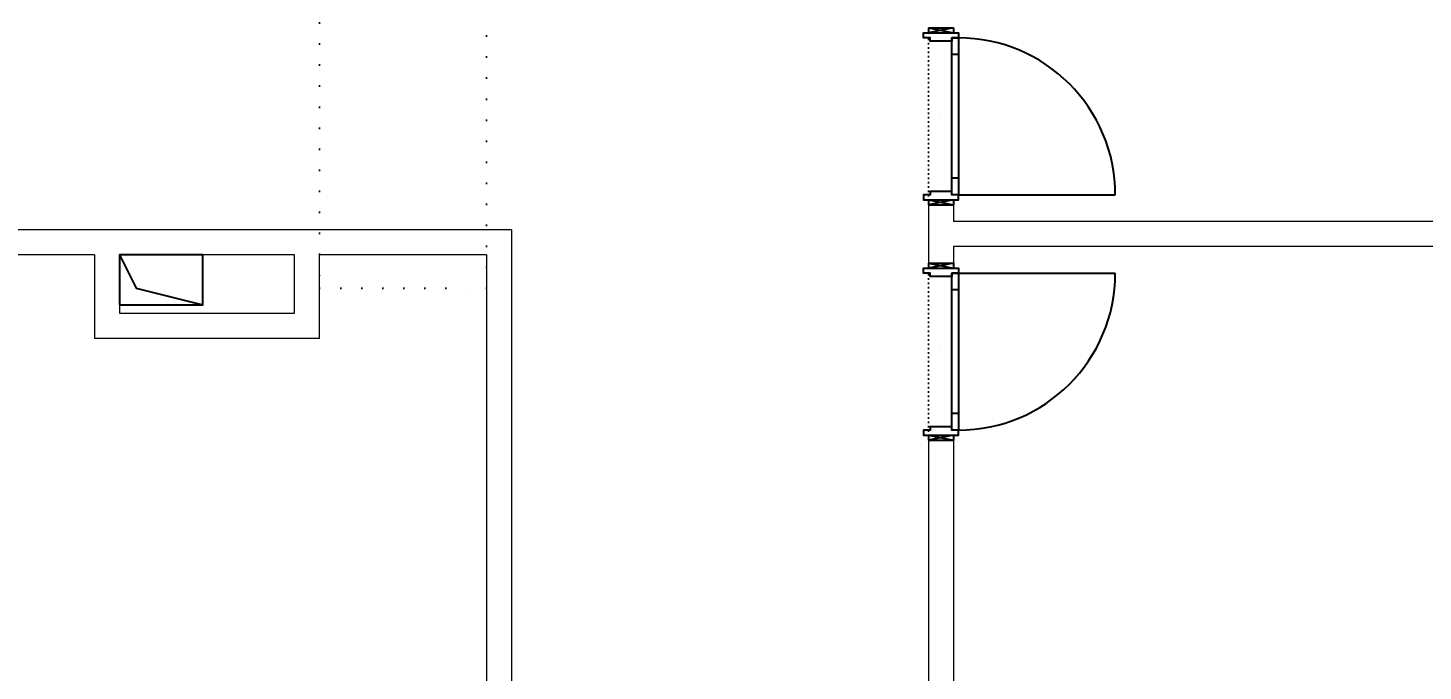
# Model space of a CAD drawing. Extents: x -5598 to 26293, y -3808 to 13850.
# Drawn here: x 8835 to 9672, y 6241 to 6626 of the extents above; entities that cross this region are included whole.
import ezdxf

# ---------------------------------------------------------------- set-up
doc = ezdxf.new("R2010")
doc.units = 0
doc.header["$LTSCALE"] = 100
doc.header["$MEASUREMENT"] = 0
doc.linetypes.add('DOT', pattern=[0.25, 0, -0.25])
for name, color, linetype in [('GOR', 7, 'Continuous'), ('IZ', 7, 'Continuous'), ('KA-PEN-3 @ 1', 5, 'Continuous'), ('KOLON', 7, 'Continuous'), ('KOR KASA', 1, 'Continuous'), ('OLCU DIS', 7, 'Continuous')]:
    doc.layers.add(name, color=color, linetype=linetype)
doc.layers.add('Y-DUVAR GAZBETON', color=161, linetype='Continuous', lineweight=20)
doc.styles.add('OLC-50', font='romans.shx', dxfattribs={"width": 0.5, "height": 0.15})
doc.styles.add('olcu', font='romans.shx', dxfattribs={"width": 0.5})
doc.dimstyles.new('1-200', dxfattribs={"dimtxt": 40, "dimasz": 2, "dimexe": 0, "dimexo": 0, "dimgap": 10, "dimtad": 1, "dimdec": 4, "dimrnd": 0.1, "dimzin": 9, "dimdsep": 46, "dimtxsty": 'olcu', "dimblk1": 'SOL', "dimblk2": 'SAG', "dimsah": 1, "dimcen": 0, "dimse1": 1, "dimse2": 1, "dimclre": 13, "dimadec": 0, "dimazin": 0, "dimtfac": 1, "dimtdec": 4, "dimtix": 1, "dimtmove": 2, "dimatfit": 2, "dimldrblk": 'SOL', "dimfxl": 0, "dimtolj": 1, "dimarcsym": 0})

# ---------------------------------------------------------------- blocks, each defined once
blk = doc.blocks.new('*U93')
at = {"layer": 'KOR KASA'}
for p, q in [((0, 126), (15, 126)), ((15, 126), (15, 123)), ((0, 23), (0, 20)), ((0, 23), (15, 23)), ((15, 23), (15, 20))]:
    blk.add_line(p, q, dxfattribs=at)
for points in [[(15, 126), (0, 123)], [(0, 126), (15, 123)], [(0, 126), (0, 123)], [(0, 123), (15, 123)], [(15, 23), (0, 20)], [(0, 23), (15, 20)], [(0, 20), (15, 20)]]:
    blk.add_lwpolyline(points, dxfattribs=at)
blk = doc.blocks.new('*U156')
at = {"color": 0, "linetype": 'DOT', "ltscale": 0.1}
blk.add_line((-100, 15), (0, 15), dxfattribs=at)
at = {"color": 0, "lineweight": -2}
for p, q in [((-87, -3), (-87, 1)), ((-50, 7.5), (-50, 7.5)), ((-13, -3), (-13, 1)), ((-3, -3), (-3, -97))]:
    blk.add_line(p, q, dxfattribs=at)
for points in [[(-100, 0), (-100, -3), (-97, -3), (-97, 1), (-95, 1), (-95, 14), (-97, 14), (-97, 18), (-100, 18), (-100, 15)], [(0, 0), (0, -3), (-3, -3), (-3, 1), (-5, 1), (-5, 14), (-3, 14), (-3, 18), (0, 18), (0, 15)]]:
    blk.add_lwpolyline(points, dxfattribs=at)
blk.add_lwpolyline([(-97, -3), (-97, 1), (-3, 1), (-3, -3)], close=True, dxfattribs=at)
blk.add_arc((-3, -3), 94, 180, 270, dxfattribs=at)
at = {"style": 'OLC-50', "width": 0.5, "flags": 1}
for tag, p in [('K-NO', (-172.76, -83.82)), ('K-KANRENK', (7.69, -88.79)), ('K-BLOK', (-173.43, -120.56)), ('K-KASRENK', (8.75, -126.74)), ('K-KAT', (-174.31, -156.03)), ('K-TAMACILMA', (7.23, -165.71)), ('K-MAHALKOD', (-173.25, -193.98)), ('K-FOTOSEL', (8.17, -201.71)), ('K-MAHALAD', (-174.78, -232.95)), ('K-HERMETIK', (10.08, -236.3)), ('K-ACILISYON', (-173.83, -268.95)), ('K-HIDROLIK', (7.79, -270.16)), ('K-YANGIN', (-171.93, -303.54)), ('K-KART', (9.62, -303.83)), ('K-KANATTIP', (-174.21, -337.41)), ('K-BAND', (8.17, -345.67)), ('K-KANATMALZ', (-172.39, -371.07)), ('K-MENFEZ', (10.08, -380.26)), ('K-KASAMALZ', (-171.37, -410.06)), ('K-PBAR', (7.79, -414.12)), ('K-KASATIP', (-172.05, -446.79)), ('K-ELEKTRIKLI', (9.62, -447.79)), ('K-DUVAR', (-172.05, -485.23)), ('K-TIP', (9.62, -486.44)), ('K-REZ1', (9.62, -524.33)), ('K-REZ2', (9.62, -560.76)), ('K-REZ3', (9.62, -600.74))]:
    blk.add_attdef(tag, p, '', height=30, dxfattribs=at)
blk = doc.blocks.new('*U158')
at = {"color": 0, "linetype": 'DOT', "ltscale": 0.1}
blk.add_line((-100, 15), (0, 15), dxfattribs=at)
at = {"color": 0, "lineweight": -2}
for p, q in [((-87, -3), (-87, 1)), ((-50, 7.5), (-50, 7.5)), ((-13, -3), (-13, 1)), ((-97, -3), (-97, -97))]:
    blk.add_line(p, q, dxfattribs=at)
for points in [[(-100, 0), (-100, -3), (-97, -3), (-97, 1), (-95, 1), (-95, 14), (-97, 14), (-97, 18), (-100, 18), (-100, 15)], [(0, 0), (0, -3), (-3, -3), (-3, 1), (-5, 1), (-5, 14), (-3, 14), (-3, 18), (0, 18), (0, 15)]]:
    blk.add_lwpolyline(points, dxfattribs=at)
blk.add_lwpolyline([(-97, -3), (-97, 1), (-3, 1), (-3, -3)], close=True, dxfattribs=at)
blk.add_arc((-97, -3), 94, 270, 0, dxfattribs=at)
at = {"style": 'OLC-50', "width": 0.5, "flags": 1}
for tag, p in [('K-NO', (-172.76, -83.82)), ('K-KANRENK', (7.69, -88.79)), ('K-BLOK', (-173.43, -120.56)), ('K-KASRENK', (8.75, -126.74)), ('K-KAT', (-174.31, -156.03)), ('K-TAMACILMA', (7.23, -165.71)), ('K-MAHALKOD', (-173.25, -193.98)), ('K-FOTOSEL', (8.17, -201.71)), ('K-MAHALAD', (-174.78, -232.95)), ('K-HERMETIK', (10.08, -236.3)), ('K-ACILISYON', (-173.83, -268.95)), ('K-HIDROLIK', (7.79, -270.16)), ('K-YANGIN', (-171.93, -303.54)), ('K-KART', (9.62, -303.83)), ('K-KANATTIP', (-174.21, -337.41)), ('K-BAND', (8.17, -345.67)), ('K-KANATMALZ', (-172.39, -371.07)), ('K-MENFEZ', (10.08, -380.26)), ('K-KASAMALZ', (-171.37, -410.06)), ('K-PBAR', (7.79, -414.12)), ('K-KASATIP', (-172.05, -446.79)), ('K-ELEKTRIKLI', (9.62, -447.79)), ('K-DUVAR', (-172.05, -485.23)), ('K-TIP', (9.62, -486.44)), ('K-REZ1', (9.62, -524.33)), ('K-REZ2', (9.62, -560.76)), ('K-REZ3', (9.62, -600.74))]:
    blk.add_attdef(tag, p, '', height=30, dxfattribs=at)
blk = doc.blocks.new('TASIYICI SISTEM (1.BODRUM KAT)')
at = {"layer": 'GOR', "color": 6, "ltscale": 0.05}
blk.add_lwpolyline([(3010, -5830), (3020, -5850), (3060, -5860)], dxfattribs=at)
blk.add_lwpolyline([(3010, -5860), (3060, -5860), (3060, -5830), (3010, -5830)], close=True, dxfattribs=at)
at = {"layer": 'IZ', "color": 9, "linetype": 'DOT', "ltscale": 0.5}
blk.add_lwpolyline([(3230, -5565), (3130, -5565), (3130, -5850), (3230, -5850)], close=True, dxfattribs=at)
blk = doc.blocks.new('SOL')
at = {"color": 0}
for p, q in [((0, 30), (0, -6.96)), ((7.58, 0), (-6.97, 0))]:
    blk.add_line(p, q, dxfattribs=at)
blk.add_circle((0, 0), 3, dxfattribs=at)
blk = doc.blocks.new('SAG')
at = {"color": 0}
for p, q in [((0, -30), (0, 6.96)), ((7.58, 0), (-6.97, 0))]:
    blk.add_line(p, q, dxfattribs=at)
blk.add_circle((0, 0), 3, dxfattribs=at)
blk = doc.blocks.new('*D332')
at = {"layer": 'OLCU DIS', "color": 0, "lineweight": -2, "transparency": 16777216}
blk.add_line((21268, -935), (-2968, -935), dxfattribs=at)
at = {"layer": 'OLCU DIS', "color": 0, "lineweight": -2, "transparency": 16777216, "xscale": 2, "yscale": 2, "zscale": 2, "rotation": 180}
blk.add_blockref('SAG', (-2970, -935), dxfattribs=at)
at = {"layer": 'OLCU DIS', "color": 0, "lineweight": -2, "transparency": 16777216, "xscale": 2, "yscale": 2, "zscale": 2}
blk.add_blockref('SOL', (21270, -935), dxfattribs=at)
at = {"layer": 'OLCU DIS', "color": 0, "transparency": 16777216, "insert": (9295.64, -905), "char_height": 40, "attachment_point": 5, "style": 'olcu'}
blk.add_mtext('\\A1;24240', dxfattribs=at)

msp = doc.modelspace()

# ---------------------------------------------------------------- linework, layer by layer
at = {"layer": 'Y-DUVAR GAZBETON'}
for p, q in [((9375, 6519.99994), (9375, 6484.99993)), ((9390, 6519.99994), (9375, 6519.99994)), ((9390, 6519.99994), (9390, 6509.99994)), ((9720, 6509.99994), (9390, 6509.99994)), ((9125, 6505.00004), (8455, 6505.00004)), ((9125, 6505.00004), (9125, 6115.00004)), ((9720, 6494.99994), (9390, 6494.99994)), ((9390, 6494.99994), (9390, 6484.99993)), ((8875, 6490.00004), (8470, 6490.00004)), ((8995, 6490.00004), (8890, 6490.00004)), ((9010, 6439.99994), (9010, 6490.00004)), ((9110, 6490.00004), (9010, 6490.00004)), ((9110, 6490.00004), (9110, 6015.00004)), ((9375, 6484.99993), (9390.00011, 6484.99993)), ((9010, 6439.99994), (8875, 6439.99994)), ((9390, 6378.99993), (9375, 6378.99993)), ((9375, 6378.99993), (9375, 6115.00004)), ((9390, 6378.99993), (9390, 6015.00004))]:
    msp.add_line(p, q, dxfattribs=at)
for points in [[(8875, 6490.00004), (8875, 6439.99994)], [(8890, 6490.00004), (8890, 6454.99993), (8995, 6454.99993), (8995, 6490.00004)]]:
    msp.add_lwpolyline(points, dxfattribs=at)

# ---------------------------------------------------------------- block references
at = {"layer": 'KA-PEN-3 @ 1'}
for name, p, rotation in [('*U158', (9390.00002, 6622.99994), 90), ('*U156', (9390, 6481.99993), 89.99999999999999)]:
    msp.add_blockref(name, p, dxfattribs=dict(at, rotation=rotation))
at = {"layer": 'KOLON'}
msp.add_blockref('TASIYICI SISTEM (1.BODRUM KAT)', (5880, 12320), dxfattribs=at)
at = {"layer": 'KOR KASA'}
for p in [(9374.9999, 6499.99994), (9374.9999, 6358.99993)]:
    msp.add_blockref('*U93', p, dxfattribs=at)

# ---------------------------------------------------------------- dimensions: what is measured, and where the dimension line sits
at = {"layer": 'OLCU DIS', "color": 7}
dim = msp.add_linear_dim(base=(-2970, -935), p1=(21270, -635), p2=(-2970, 7535), dimstyle='1-200', dxfattribs=at)
dim.commit()
dim.dimension.update_dxf_attribs({"geometry": '*D332', "text_midpoint": (9295.63768, -905), "dimtype": 160})

doc.saveas('drawing.dxf')
